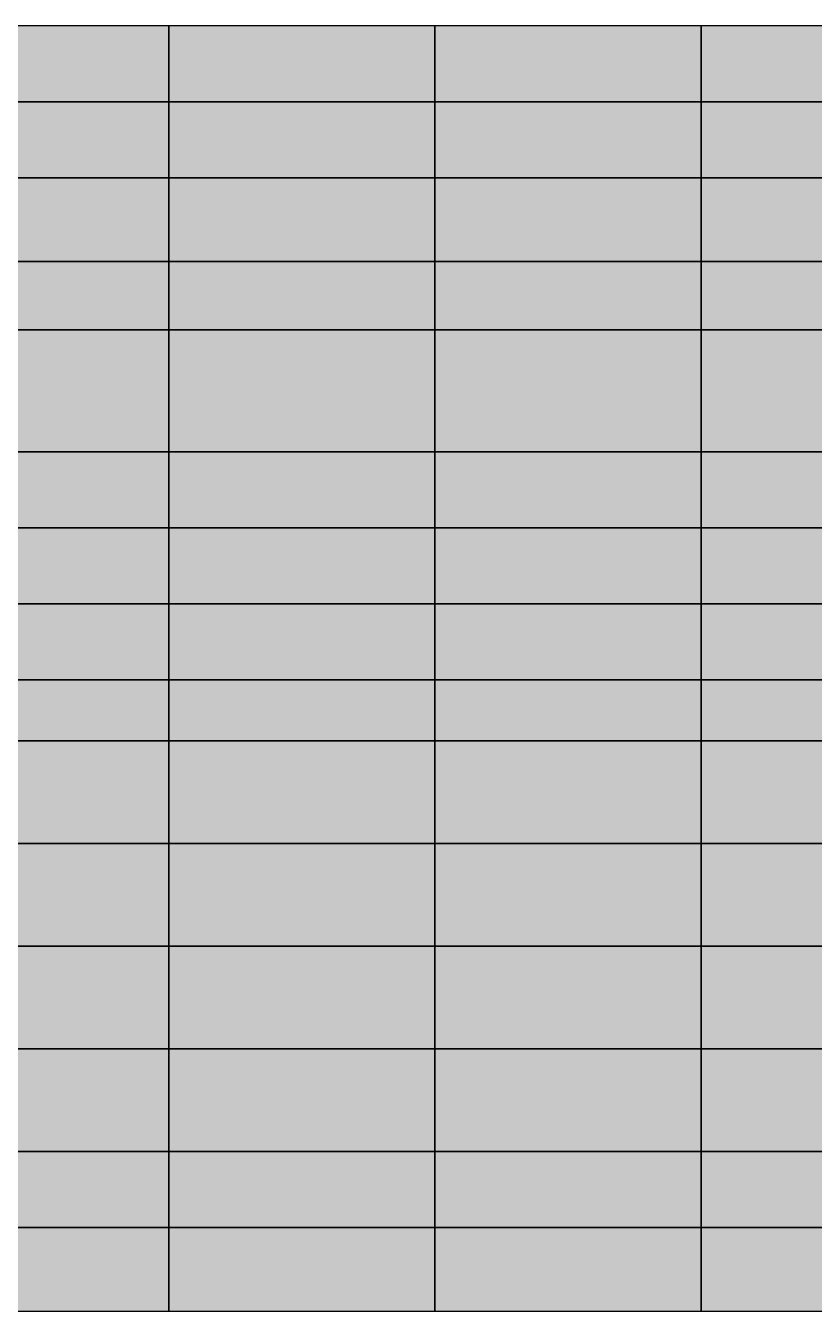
# Model space of a CAD drawing. Header units: inches. Extents: x -100 to 147, y -140 to 41.
# Drawn here: x -68.88 to -58.51, y -41.4 to -24.5 of the extents above; entities that cross this region are included whole.
import ezdxf

# ---------------------------------------------------------------- set-up
doc = ezdxf.new("R2010")
doc.units = ezdxf.units.IN
doc.header["$MEASUREMENT"] = 0
for name, color, linetype in [('Contour 1-01', 7, 'Continuous'), ('Contour 1-04', 7, 'Continuous'), ('Contour 1-06', 7, 'Continuous'), ('Contour 1-07', 7, 'Continuous'), ('Contour 1-09', 7, 'Continuous'), ('Contour 1-10', 7, 'Continuous'), ('Mesh-Ac1①', 7, 'Continuous'), ('Mesh-Acs', 7, 'Continuous'), ('Mesh-Ag1', 7, 'Continuous'), ('Mesh-Dc1', 7, 'Continuous'), ('Mesh-Dg1', 7, 'Continuous'), ('Mesh-Ds1', 7, 'Continuous'), ('Undeformed Mesh-Ac1①', 7, 'Continuous'), ('Undeformed Mesh-Acs', 7, 'Continuous'), ('Undeformed Mesh-Ag1', 7, 'Continuous'), ('Undeformed Mesh-Dc1', 7, 'Continuous'), ('Undeformed Mesh-Dg1', 7, 'Continuous'), ('Undeformed Mesh-Ds1', 7, 'Continuous')]:
    doc.layers.add(name, color=color, linetype=linetype)

msp = doc.modelspace()

# ---------------------------------------------------------------- linework, layer by layer
at = {"color": 7, "true_color": 0xffffff, "transparency": 33554687}
for points in [[(-67, -24.5), (-70.5, -24.5), (-70.5, -25.5)], [(-67, -24.5), (-70.5, -25.5), (-67, -25.5)], [(-63.5, -24.5), (-67, -24.5), (-67, -25.5)], [(-63.5, -24.5), (-67, -25.5), (-63.5, -25.5)], [(-60, -24.5), (-63.5, -24.5), (-63.5, -25.5)], [(-60, -24.5), (-63.5, -25.5), (-60, -25.5)], [(-57, -24.5), (-60, -24.5), (-60, -25.5)], [(-57, -24.5), (-60, -25.5), (-57, -25.5)], [(-70.5, -26.5), (-67, -26.5), (-67, -25.5)], [(-70.5, -26.5), (-67, -25.5), (-70.5, -25.5)], [(-67, -26.5), (-63.5, -26.5), (-63.5, -25.5)], [(-67, -26.5), (-63.5, -25.5), (-67, -25.5)], [(-63.5, -26.5), (-60, -26.5), (-60, -25.5)], [(-63.5, -26.5), (-60, -25.5), (-63.5, -25.5)], [(-60, -26.5), (-57, -26.5), (-57, -25.5)], [(-60, -26.5), (-57, -25.5), (-60, -25.5)], [(-70.5, -27.6), (-67, -27.6), (-67, -26.5)], [(-70.5, -27.6), (-67, -26.5), (-70.5, -26.5)], [(-67, -27.6), (-63.5, -27.6), (-63.5, -26.5)], [(-67, -27.6), (-63.5, -26.5), (-67, -26.5)], [(-63.5, -27.6), (-60, -27.6), (-60, -26.5)], [(-63.5, -27.6), (-60, -26.5), (-63.5, -26.5)], [(-60, -27.6), (-57, -27.6), (-57, -26.5)], [(-60, -27.6), (-57, -26.5), (-60, -26.5)], [(-70.5, -28.5), (-67, -28.5), (-67, -27.6)], [(-70.5, -28.5), (-67, -27.6), (-70.5, -27.6)], [(-67, -28.5), (-63.5, -28.5), (-63.5, -27.6)], [(-67, -28.5), (-63.5, -27.6), (-67, -27.6)], [(-63.5, -28.5), (-60, -28.5), (-60, -27.6)], [(-63.5, -28.5), (-60, -27.6), (-63.5, -27.6)], [(-60, -28.5), (-57, -28.5), (-57, -27.6)], [(-60, -28.5), (-57, -27.6), (-60, -27.6)], [(-67, -28.5), (-70.5, -28.5), (-70.5, -30.1)], [(-67, -28.5), (-70.5, -30.1), (-67, -30.1)], [(-63.5, -28.5), (-67, -28.5), (-67, -30.1)], [(-63.5, -28.5), (-67, -30.1), (-63.5, -30.1)], [(-60, -28.5), (-63.5, -28.5), (-63.5, -30.1)], [(-60, -28.5), (-63.5, -30.1), (-60, -30.1)], [(-57, -28.5), (-60, -28.5), (-60, -30.1)], [(-57, -28.5), (-60, -30.1), (-57, -30.1)], [(-70.5, -31.1), (-67, -31.1), (-67, -30.1)], [(-70.5, -31.1), (-67, -30.1), (-70.5, -30.1)], [(-67, -31.1), (-63.5, -31.1), (-63.5, -30.1)], [(-67, -31.1), (-63.5, -30.1), (-67, -30.1)], [(-63.5, -31.1), (-60, -31.1), (-60, -30.1)], [(-63.5, -31.1), (-60, -30.1), (-63.5, -30.1)], [(-60, -31.1), (-57, -31.1), (-57, -30.1)], [(-60, -31.1), (-57, -30.1), (-60, -30.1)], [(-67, -31.1), (-70.5, -31.1), (-70.5, -32.1)], [(-67, -31.1), (-70.5, -32.1), (-67, -32.1)], [(-63.5, -31.1), (-67, -31.1), (-67, -32.1)], [(-63.5, -31.1), (-67, -32.1), (-63.5, -32.1)], [(-60, -31.1), (-63.5, -31.1), (-63.5, -32.1)], [(-60, -31.1), (-63.5, -32.1), (-60, -32.1)], [(-57, -31.1), (-60, -31.1), (-60, -32.1)], [(-57, -31.1), (-60, -32.1), (-57, -32.1)], [(-70.5, -32.1), (-70.5, -33.1), (-67, -33.1)], [(-70.5, -32.1), (-67, -33.1), (-67, -32.1)], [(-67, -32.1), (-67, -33.1), (-63.5, -33.1)], [(-67, -32.1), (-63.5, -33.1), (-63.5, -32.1)], [(-63.5, -33.1), (-60, -33.1), (-60, -32.1)], [(-63.5, -33.1), (-60, -32.1), (-63.5, -32.1)], [(-60, -32.1), (-60, -33.1), (-57, -33.1)], [(-60, -32.1), (-57, -33.1), (-57, -32.1)], [(-70.5, -33.9), (-67, -33.9), (-67, -33.1)], [(-70.5, -33.9), (-67, -33.1), (-70.5, -33.1)], [(-67, -33.9), (-63.5, -33.9), (-63.5, -33.1)], [(-67, -33.9), (-63.5, -33.1), (-67, -33.1)], [(-63.5, -33.9), (-60, -33.9), (-60, -33.1)], [(-63.5, -33.9), (-60, -33.1), (-63.5, -33.1)], [(-60, -33.9), (-57, -33.9), (-57, -33.1)], [(-60, -33.9), (-57, -33.1), (-60, -33.1)], [(-70.5, -35.25), (-67, -35.25), (-67, -33.9)], [(-70.5, -35.25), (-67, -33.9), (-70.5, -33.9)], [(-67, -33.9), (-67, -35.25), (-63.5, -35.25)], [(-67, -33.9), (-63.5, -35.25), (-63.5, -33.9)], [(-63.5, -35.25), (-60, -35.25), (-60, -33.9)], [(-63.5, -35.25), (-60, -33.9), (-63.5, -33.9)], [(-60, -33.9), (-60, -35.25), (-57, -35.25)], [(-60, -33.9), (-57, -35.25), (-57, -33.9)], [(-70.5, -36.6), (-67, -36.6), (-67, -35.25)], [(-70.5, -36.6), (-67, -35.25), (-70.5, -35.25)], [(-67, -36.6), (-63.5, -36.6), (-63.5, -35.25)], [(-67, -36.6), (-63.5, -35.25), (-67, -35.25)], [(-63.5, -36.6), (-60, -36.6), (-60, -35.25)], [(-63.5, -36.6), (-60, -35.25), (-63.5, -35.25)], [(-60, -36.6), (-57, -36.6), (-57, -35.25)], [(-60, -36.6), (-57, -35.25), (-60, -35.25)], [(-70.5, -37.95), (-67, -37.95), (-67, -36.6)], [(-70.5, -37.95), (-67, -36.6), (-70.5, -36.6)], [(-67, -37.95), (-63.5, -37.95), (-63.5, -36.6)], [(-67, -37.95), (-63.5, -36.6), (-67, -36.6)], [(-63.5, -37.95), (-60, -37.95), (-60, -36.6)], [(-63.5, -37.95), (-60, -36.6), (-63.5, -36.6)], [(-60, -37.95), (-57, -37.95), (-57, -36.6)], [(-60, -37.95), (-57, -36.6), (-60, -36.6)], [(-67, -37.95), (-70.5, -37.95), (-70.5, -39.3)], [(-67, -37.95), (-70.5, -39.3), (-67, -39.3)], [(-63.5, -37.95), (-67, -37.95), (-67, -39.3)], [(-63.5, -37.95), (-67, -39.3), (-63.5, -39.3)], [(-60, -37.95), (-63.5, -37.95), (-63.5, -39.3)], [(-60, -37.95), (-63.5, -39.3), (-60, -39.3)], [(-57, -37.95), (-60, -37.95), (-60, -39.3)], [(-57, -37.95), (-60, -39.3), (-57, -39.3)], [(-70.5, -39.3), (-70.5, -40.3), (-67, -40.3)], [(-70.5, -39.3), (-67, -40.3), (-67, -39.3)], [(-67, -39.3), (-67, -40.3), (-63.5, -40.3)], [(-67, -39.3), (-63.5, -40.3), (-63.5, -39.3)], [(-60, -39.3), (-63.5, -39.3), (-63.5, -40.3)], [(-60, -39.3), (-63.5, -40.3), (-60, -40.3)], [(-60, -39.3), (-60, -40.3), (-57, -40.3)], [(-60, -39.3), (-57, -40.3), (-57, -39.3)], [(-70.5, -41.4), (-67, -41.4), (-67, -40.3)], [(-70.5, -41.4), (-67, -40.3), (-70.5, -40.3)], [(-67, -41.4), (-63.5, -41.4), (-63.5, -40.3)], [(-67, -41.4), (-63.5, -40.3), (-67, -40.3)], [(-63.5, -41.4), (-60, -41.4), (-60, -40.3)], [(-63.5, -41.4), (-60, -40.3), (-63.5, -40.3)], [(-60, -40.3), (-60, -41.4), (-57, -41.4)], [(-60, -40.3), (-57, -41.4), (-57, -40.3)]]:
    msp.add_solid(points, dxfattribs=at)
at = {"layer": 'Contour 1-01', "color": 5, "true_color": 0x0000ff}
for points in [[(-70.5, -33.9), (-67, -33.9), (-67, -33.1)], [(-70.5, -33.9), (-67, -33.1), (-70.5, -33.1)], [(-67, -33.9), (-63.5, -33.9), (-63.5, -33.1)], [(-67, -33.9), (-63.5, -33.1), (-67, -33.1)], [(-63.5, -33.9), (-60, -33.9), (-60, -33.1)], [(-63.5, -33.9), (-60, -33.1), (-63.5, -33.1)], [(-60, -33.9), (-57, -33.9), (-57, -33.1)], [(-60, -33.9), (-57, -33.1), (-60, -33.1)], [(-70.5, -35.25), (-67, -35.25), (-67, -33.9)], [(-70.5, -35.25), (-67, -33.9), (-70.5, -33.9)], [(-67, -33.9), (-67, -35.25), (-63.5, -35.25)], [(-67, -33.9), (-63.5, -35.25), (-63.5, -33.9)], [(-63.5, -35.25), (-60, -35.25), (-60, -33.9)], [(-63.5, -35.25), (-60, -33.9), (-63.5, -33.9)], [(-60, -33.9), (-60, -35.25), (-57, -35.25)], [(-60, -33.9), (-57, -35.25), (-57, -33.9)], [(-70.5, -36.6), (-67, -36.6), (-67, -35.25)], [(-70.5, -36.6), (-67, -35.25), (-70.5, -35.25)], [(-67, -36.6), (-63.5, -36.6), (-63.5, -35.25)], [(-67, -36.6), (-63.5, -35.25), (-67, -35.25)], [(-63.5, -36.6), (-60, -36.6), (-60, -35.25)], [(-63.5, -36.6), (-60, -35.25), (-63.5, -35.25)], [(-60, -36.6), (-57, -36.6), (-57, -35.25)], [(-60, -36.6), (-57, -35.25), (-60, -35.25)], [(-70.5, -37.95), (-67, -37.95), (-67, -36.6)], [(-70.5, -37.95), (-67, -36.6), (-70.5, -36.6)], [(-67, -37.95), (-63.5, -37.95), (-63.5, -36.6)], [(-67, -37.95), (-63.5, -36.6), (-67, -36.6)], [(-63.5, -37.95), (-60, -37.95), (-60, -36.6)], [(-63.5, -37.95), (-60, -36.6), (-63.5, -36.6)], [(-60, -37.95), (-57, -37.95), (-57, -36.6)], [(-60, -37.95), (-57, -36.6), (-60, -36.6)], [(-67, -37.95), (-70.5, -37.95), (-70.5, -39.3)], [(-67, -37.95), (-70.5, -39.3), (-67, -39.3)], [(-63.5, -37.95), (-67, -37.95), (-67, -39.3)], [(-63.5, -37.95), (-67, -39.3), (-63.5, -39.3)], [(-60, -37.95), (-63.5, -37.95), (-63.5, -39.3)], [(-60, -37.95), (-63.5, -39.3), (-60, -39.3)], [(-57, -37.95), (-60, -37.95), (-60, -39.3)], [(-57, -37.95), (-60, -39.3), (-57, -39.3)]]:
    msp.add_solid(points, dxfattribs=at)
at = {"layer": 'Contour 1-04', "color": 120, "true_color": 0x00ffaa}
for points in [[(-67, -24.5), (-70.5, -24.5), (-70.5, -25.5)], [(-67, -24.5), (-70.5, -25.5), (-67, -25.5)], [(-63.5, -24.5), (-67, -24.5), (-67, -25.5)], [(-63.5, -24.5), (-67, -25.5), (-63.5, -25.5)], [(-60, -24.5), (-63.5, -24.5), (-63.5, -25.5)], [(-60, -24.5), (-63.5, -25.5), (-60, -25.5)], [(-57, -24.5), (-60, -24.5), (-60, -25.5)], [(-57, -24.5), (-60, -25.5), (-57, -25.5)]]:
    msp.add_solid(points, dxfattribs=at)
at = {"layer": 'Contour 1-06', "color": 80, "true_color": 0x38ff00}
for points in [[(-70.5, -26.5), (-67, -26.5), (-67, -25.5)], [(-70.5, -26.5), (-67, -25.5), (-70.5, -25.5)], [(-67, -26.5), (-63.5, -26.5), (-63.5, -25.5)], [(-67, -26.5), (-63.5, -25.5), (-67, -25.5)], [(-63.5, -26.5), (-60, -26.5), (-60, -25.5)], [(-63.5, -26.5), (-60, -25.5), (-63.5, -25.5)], [(-60, -26.5), (-57, -26.5), (-57, -25.5)], [(-60, -26.5), (-57, -25.5), (-60, -25.5)], [(-70.5, -27.6), (-67, -27.6), (-67, -26.5)], [(-70.5, -27.6), (-67, -26.5), (-70.5, -26.5)], [(-67, -27.6), (-63.5, -27.6), (-63.5, -26.5)], [(-67, -27.6), (-63.5, -26.5), (-67, -26.5)], [(-63.5, -27.6), (-60, -27.6), (-60, -26.5)], [(-63.5, -27.6), (-60, -26.5), (-63.5, -26.5)], [(-60, -27.6), (-57, -27.6), (-57, -26.5)], [(-60, -27.6), (-57, -26.5), (-60, -26.5)], [(-70.5, -28.5), (-67, -28.5), (-67, -27.6)], [(-70.5, -28.5), (-67, -27.6), (-70.5, -27.6)], [(-67, -28.5), (-63.5, -28.5), (-63.5, -27.6)], [(-67, -28.5), (-63.5, -27.6), (-67, -27.6)], [(-63.5, -28.5), (-60, -28.5), (-60, -27.6)], [(-63.5, -28.5), (-60, -27.6), (-63.5, -27.6)], [(-60, -28.5), (-57, -28.5), (-57, -27.6)], [(-60, -28.5), (-57, -27.6), (-60, -27.6)], [(-60, -28.5), (-63.5, -28.5), (-63.5, -30.1)], [(-60, -28.5), (-63.5, -30.1), (-60, -30.1)], [(-57, -28.5), (-60, -28.5), (-60, -30.1)], [(-57, -28.5), (-60, -30.1), (-57, -30.1)]]:
    msp.add_solid(points, dxfattribs=at)
at = {"layer": 'Contour 1-07', "color": 60, "true_color": 0xa9ff00}
for points in [[(-67, -28.5), (-70.5, -28.5), (-70.5, -30.1)], [(-67, -28.5), (-70.5, -30.1), (-67, -30.1)], [(-63.5, -28.5), (-67, -28.5), (-67, -30.1)], [(-63.5, -28.5), (-67, -30.1), (-63.5, -30.1)]]:
    msp.add_solid(points, dxfattribs=at)
at = {"layer": 'Contour 1-09', "color": 30, "true_color": 0xff7100}
for points in [[(-67, -31.1), (-70.5, -31.1), (-70.5, -32.1)], [(-67, -31.1), (-70.5, -32.1), (-67, -32.1)], [(-63.5, -31.1), (-67, -31.1), (-67, -32.1)], [(-63.5, -31.1), (-67, -32.1), (-63.5, -32.1)], [(-60, -31.1), (-63.5, -31.1), (-63.5, -32.1)], [(-60, -31.1), (-63.5, -32.1), (-60, -32.1)], [(-57, -31.1), (-60, -31.1), (-60, -32.1)], [(-57, -31.1), (-60, -32.1), (-57, -32.1)], [(-70.5, -39.3), (-70.5, -40.3), (-67, -40.3)], [(-70.5, -39.3), (-67, -40.3), (-67, -39.3)], [(-70.5, -41.4), (-67, -41.4), (-67, -40.3)], [(-70.5, -41.4), (-67, -40.3), (-70.5, -40.3)], [(-67, -41.4), (-63.5, -41.4), (-63.5, -40.3)], [(-67, -41.4), (-63.5, -40.3), (-67, -40.3)], [(-63.5, -41.4), (-60, -41.4), (-60, -40.3)], [(-63.5, -41.4), (-60, -40.3), (-63.5, -40.3)], [(-60, -40.3), (-60, -41.4), (-57, -41.4)], [(-60, -40.3), (-57, -41.4), (-57, -40.3)]]:
    msp.add_solid(points, dxfattribs=at)
at = {"layer": 'Contour 1-10', "color": 1, "true_color": 0xff0000}
for points in [[(-70.5, -31.1), (-67, -31.1), (-67, -30.1)], [(-70.5, -31.1), (-67, -30.1), (-70.5, -30.1)], [(-67, -31.1), (-63.5, -31.1), (-63.5, -30.1)], [(-67, -31.1), (-63.5, -30.1), (-67, -30.1)], [(-63.5, -31.1), (-60, -31.1), (-60, -30.1)], [(-63.5, -31.1), (-60, -30.1), (-63.5, -30.1)], [(-60, -31.1), (-57, -31.1), (-57, -30.1)], [(-60, -31.1), (-57, -30.1), (-60, -30.1)], [(-70.5, -32.1), (-70.5, -33.1), (-67, -33.1)], [(-70.5, -32.1), (-67, -33.1), (-67, -32.1)], [(-67, -32.1), (-67, -33.1), (-63.5, -33.1)], [(-67, -32.1), (-63.5, -33.1), (-63.5, -32.1)], [(-63.5, -33.1), (-60, -33.1), (-60, -32.1)], [(-63.5, -33.1), (-60, -32.1), (-63.5, -32.1)], [(-60, -32.1), (-60, -33.1), (-57, -33.1)], [(-60, -32.1), (-57, -33.1), (-57, -32.1)], [(-67, -39.3), (-67, -40.3), (-63.5, -40.3)], [(-67, -39.3), (-63.5, -40.3), (-63.5, -39.3)], [(-60, -39.3), (-63.5, -39.3), (-63.5, -40.3)], [(-60, -39.3), (-63.5, -40.3), (-60, -40.3)], [(-60, -39.3), (-60, -40.3), (-57, -40.3)], [(-60, -39.3), (-57, -40.3), (-57, -39.3)]]:
    msp.add_solid(points, dxfattribs=at)
at = {"layer": 'Mesh-Ac1①', "color": 18, "true_color": 0x000000, "transparency": 33554559}
for p, q in [((-67, -24.5), (-70.5, -24.5)), ((-67, -25.5), (-67, -24.5)), ((-63.5, -24.5), (-67, -24.5)), ((-67, -24.5), (-67, -25.5)), ((-63.5, -25.5), (-63.5, -24.5)), ((-60, -24.5), (-63.5, -24.5)), ((-63.5, -24.5), (-63.5, -25.5)), ((-60, -25.5), (-60, -24.5)), ((-57, -24.5), (-60, -24.5)), ((-60, -24.5), (-60, -25.5)), ((-67, -25.5), (-70.5, -25.5)), ((-70.5, -25.5), (-67, -25.5)), ((-67, -26.5), (-67, -25.5)), ((-63.5, -25.5), (-67, -25.5)), ((-67, -25.5), (-67, -26.5)), ((-67, -25.5), (-63.5, -25.5)), ((-63.5, -26.5), (-63.5, -25.5)), ((-60, -25.5), (-63.5, -25.5)), ((-63.5, -25.5), (-63.5, -26.5)), ((-63.5, -25.5), (-60, -25.5)), ((-60, -26.5), (-60, -25.5)), ((-57, -25.5), (-60, -25.5)), ((-60, -25.5), (-60, -26.5)), ((-60, -25.5), (-57, -25.5)), ((-67, -26.5), (-70.5, -26.5)), ((-70.5, -26.5), (-67, -26.5)), ((-67, -27.6), (-67, -26.5)), ((-63.5, -26.5), (-67, -26.5)), ((-67, -26.5), (-67, -27.6)), ((-67, -26.5), (-63.5, -26.5)), ((-63.5, -27.6), (-63.5, -26.5)), ((-60, -26.5), (-63.5, -26.5)), ((-63.5, -26.5), (-63.5, -27.6)), ((-63.5, -26.5), (-60, -26.5)), ((-60, -27.6), (-60, -26.5)), ((-57, -26.5), (-60, -26.5)), ((-60, -26.5), (-60, -27.6)), ((-60, -26.5), (-57, -26.5)), ((-67, -27.6), (-70.5, -27.6)), ((-70.5, -27.6), (-67, -27.6)), ((-67, -28.5), (-67, -27.6)), ((-63.5, -27.6), (-67, -27.6)), ((-67, -27.6), (-67, -28.5)), ((-67, -27.6), (-63.5, -27.6)), ((-63.5, -28.5), (-63.5, -27.6)), ((-60, -27.6), (-63.5, -27.6)), ((-63.5, -27.6), (-63.5, -28.5)), ((-63.5, -27.6), (-60, -27.6)), ((-60, -28.5), (-60, -27.6)), ((-57, -27.6), (-60, -27.6)), ((-60, -27.6), (-60, -28.5)), ((-60, -27.6), (-57, -27.6)), ((-67, -28.5), (-70.5, -28.5)), ((-70.5, -28.5), (-67, -28.5)), ((-67, -30.1), (-67, -28.5)), ((-63.5, -28.5), (-67, -28.5)), ((-67, -28.5), (-67, -30.1)), ((-67, -28.5), (-63.5, -28.5)), ((-63.5, -30.1), (-63.5, -28.5)), ((-60, -28.5), (-63.5, -28.5)), ((-63.5, -28.5), (-63.5, -30.1)), ((-63.5, -28.5), (-60, -28.5)), ((-60, -30.1), (-60, -28.5)), ((-57, -28.5), (-60, -28.5)), ((-60, -28.5), (-60, -30.1)), ((-60, -28.5), (-57, -28.5)), ((-70.5, -30.1), (-67, -30.1)), ((-67, -30.1), (-63.5, -30.1)), ((-63.5, -30.1), (-60, -30.1)), ((-60, -30.1), (-57, -30.1))]:
    msp.add_line(p, q, dxfattribs=at)
at = {"layer": 'Mesh-Acs', "color": 18, "true_color": 0x000000, "transparency": 33554559}
for p, q in [((-67, -30.1), (-70.5, -30.1)), ((-67, -31.1), (-67, -30.1)), ((-63.5, -30.1), (-67, -30.1)), ((-67, -30.1), (-67, -31.1)), ((-63.5, -31.1), (-63.5, -30.1)), ((-60, -30.1), (-63.5, -30.1)), ((-63.5, -30.1), (-63.5, -31.1)), ((-60, -31.1), (-60, -30.1)), ((-57, -30.1), (-60, -30.1)), ((-60, -30.1), (-60, -31.1)), ((-67, -31.1), (-70.5, -31.1)), ((-70.5, -31.1), (-67, -31.1)), ((-67, -32.1), (-67, -31.1)), ((-63.5, -31.1), (-67, -31.1)), ((-67, -31.1), (-67, -32.1)), ((-67, -31.1), (-63.5, -31.1)), ((-63.5, -32.1), (-63.5, -31.1)), ((-63.5, -31.1), (-60, -31.1)), ((-60, -31.1), (-63.5, -31.1)), ((-63.5, -31.1), (-63.5, -32.1)), ((-60, -32.1), (-60, -31.1)), ((-57, -31.1), (-60, -31.1)), ((-60, -31.1), (-60, -32.1)), ((-60, -31.1), (-57, -31.1)), ((-67, -32.1), (-70.5, -32.1)), ((-70.5, -32.1), (-67, -32.1)), ((-67, -33.1), (-67, -32.1)), ((-67, -32.1), (-67, -33.1)), ((-63.5, -32.1), (-67, -32.1)), ((-67, -32.1), (-63.5, -32.1)), ((-63.5, -33.1), (-63.5, -32.1)), ((-60, -32.1), (-63.5, -32.1)), ((-63.5, -32.1), (-63.5, -33.1)), ((-63.5, -32.1), (-60, -32.1)), ((-60, -33.1), (-60, -32.1)), ((-60, -32.1), (-60, -33.1)), ((-57, -32.1), (-60, -32.1)), ((-60, -32.1), (-57, -32.1)), ((-70.5, -33.1), (-67, -33.1)), ((-67, -33.1), (-63.5, -33.1)), ((-63.5, -33.1), (-60, -33.1)), ((-60, -33.1), (-57, -33.1))]:
    msp.add_line(p, q, dxfattribs=at)
at = {"layer": 'Mesh-Ag1', "color": 18, "true_color": 0x000000, "transparency": 33554559}
for p, q in [((-67, -33.1), (-70.5, -33.1)), ((-67, -33.9), (-67, -33.1)), ((-63.5, -33.1), (-67, -33.1)), ((-67, -33.1), (-67, -33.9)), ((-63.5, -33.9), (-63.5, -33.1)), ((-60, -33.1), (-63.5, -33.1)), ((-63.5, -33.1), (-63.5, -33.9)), ((-60, -33.9), (-60, -33.1)), ((-57, -33.1), (-60, -33.1)), ((-60, -33.1), (-60, -33.9)), ((-70.5, -33.9), (-67, -33.9)), ((-67, -33.9), (-63.5, -33.9)), ((-63.5, -33.9), (-60, -33.9)), ((-60, -33.9), (-57, -33.9))]:
    msp.add_line(p, q, dxfattribs=at)
at = {"layer": 'Mesh-Dc1', "color": 18, "true_color": 0x000000, "transparency": 33554559}
for p, q in [((-67, -33.9), (-70.5, -33.9)), ((-67, -35.25), (-67, -33.9)), ((-67, -33.9), (-67, -35.25)), ((-63.5, -33.9), (-67, -33.9)), ((-63.5, -35.25), (-63.5, -33.9)), ((-60, -33.9), (-63.5, -33.9)), ((-63.5, -33.9), (-63.5, -35.25)), ((-60, -35.25), (-60, -33.9)), ((-60, -33.9), (-60, -35.25)), ((-57, -33.9), (-60, -33.9)), ((-67, -35.25), (-70.5, -35.25)), ((-70.5, -35.25), (-67, -35.25)), ((-67, -36.6), (-67, -35.25)), ((-63.5, -35.25), (-67, -35.25)), ((-67, -35.25), (-67, -36.6)), ((-67, -35.25), (-63.5, -35.25)), ((-63.5, -36.6), (-63.5, -35.25)), ((-60, -35.25), (-63.5, -35.25)), ((-63.5, -35.25), (-63.5, -36.6)), ((-63.5, -35.25), (-60, -35.25)), ((-60, -36.6), (-60, -35.25)), ((-57, -35.25), (-60, -35.25)), ((-60, -35.25), (-60, -36.6)), ((-60, -35.25), (-57, -35.25)), ((-67, -36.6), (-70.5, -36.6)), ((-70.5, -36.6), (-67, -36.6)), ((-67, -37.95), (-67, -36.6)), ((-63.5, -36.6), (-67, -36.6)), ((-67, -36.6), (-67, -37.95)), ((-67, -36.6), (-63.5, -36.6)), ((-63.5, -37.95), (-63.5, -36.6)), ((-60, -36.6), (-63.5, -36.6)), ((-63.5, -36.6), (-63.5, -37.95)), ((-63.5, -36.6), (-60, -36.6)), ((-60, -37.95), (-60, -36.6)), ((-57, -36.6), (-60, -36.6)), ((-60, -36.6), (-60, -37.95)), ((-60, -36.6), (-57, -36.6)), ((-67, -37.95), (-70.5, -37.95)), ((-70.5, -37.95), (-67, -37.95)), ((-67, -39.3), (-67, -37.95)), ((-63.5, -37.95), (-67, -37.95)), ((-67, -37.95), (-67, -39.3)), ((-67, -37.95), (-63.5, -37.95)), ((-63.5, -39.3), (-63.5, -37.95)), ((-60, -37.95), (-63.5, -37.95)), ((-63.5, -37.95), (-63.5, -39.3)), ((-63.5, -37.95), (-60, -37.95)), ((-60, -39.3), (-60, -37.95)), ((-57, -37.95), (-60, -37.95)), ((-60, -37.95), (-60, -39.3)), ((-60, -37.95), (-57, -37.95)), ((-70.5, -39.3), (-67, -39.3)), ((-67, -39.3), (-63.5, -39.3)), ((-63.5, -39.3), (-60, -39.3)), ((-60, -39.3), (-57, -39.3))]:
    msp.add_line(p, q, dxfattribs=at)
at = {"layer": 'Mesh-Dg1', "color": 18, "true_color": 0x000000, "transparency": 33554559}
for p, q in [((-67, -40.3), (-70.5, -40.3)), ((-67, -41.4), (-67, -40.3)), ((-63.5, -40.3), (-67, -40.3)), ((-67, -40.3), (-67, -41.4)), ((-63.5, -41.4), (-63.5, -40.3)), ((-60, -40.3), (-63.5, -40.3)), ((-63.5, -40.3), (-63.5, -41.4)), ((-60, -41.4), (-60, -40.3)), ((-60, -40.3), (-60, -41.4)), ((-57, -40.3), (-60, -40.3)), ((-70.5, -41.4), (-67, -41.4)), ((-67, -41.4), (-63.5, -41.4)), ((-63.5, -41.4), (-60, -41.4)), ((-60, -41.4), (-57, -41.4))]:
    msp.add_line(p, q, dxfattribs=at)
at = {"layer": 'Mesh-Ds1', "color": 18, "true_color": 0x000000, "transparency": 33554559}
for p, q in [((-67, -39.3), (-70.5, -39.3)), ((-67, -40.3), (-67, -39.3)), ((-67, -39.3), (-67, -40.3)), ((-63.5, -39.3), (-67, -39.3)), ((-63.5, -40.3), (-63.5, -39.3)), ((-60, -39.3), (-63.5, -39.3)), ((-63.5, -39.3), (-63.5, -40.3)), ((-60, -40.3), (-60, -39.3)), ((-60, -39.3), (-60, -40.3)), ((-57, -39.3), (-60, -39.3)), ((-70.5, -40.3), (-67, -40.3)), ((-67, -40.3), (-63.5, -40.3)), ((-63.5, -40.3), (-60, -40.3)), ((-60, -40.3), (-57, -40.3))]:
    msp.add_line(p, q, dxfattribs=at)
at = {"layer": 'Undeformed Mesh-Ac1①', "color": 8, "true_color": 0x808080, "transparency": 33554687}
for p, q in [((-67, -24.5), (-70.5, -24.5)), ((-67, -25.5), (-67, -24.5)), ((-63.5, -24.5), (-67, -24.5)), ((-67, -24.5), (-67, -25.5)), ((-63.5, -25.5), (-63.5, -24.5)), ((-60, -24.5), (-63.5, -24.5)), ((-63.5, -24.5), (-63.5, -25.5)), ((-60, -25.5), (-60, -24.5)), ((-57, -24.5), (-60, -24.5)), ((-60, -24.5), (-60, -25.5)), ((-67, -25.5), (-70.5, -25.5)), ((-70.5, -25.5), (-67, -25.5)), ((-67, -26.5), (-67, -25.5)), ((-63.5, -25.5), (-67, -25.5)), ((-67, -25.5), (-67, -26.5)), ((-67, -25.5), (-63.5, -25.5)), ((-63.5, -26.5), (-63.5, -25.5)), ((-60, -25.5), (-63.5, -25.5)), ((-63.5, -25.5), (-63.5, -26.5)), ((-63.5, -25.5), (-60, -25.5)), ((-60, -26.5), (-60, -25.5)), ((-57, -25.5), (-60, -25.5)), ((-60, -25.5), (-60, -26.5)), ((-60, -25.5), (-57, -25.5)), ((-67, -26.5), (-70.5, -26.5)), ((-70.5, -26.5), (-67, -26.5)), ((-67, -27.6), (-67, -26.5)), ((-63.5, -26.5), (-67, -26.5)), ((-67, -26.5), (-67, -27.6)), ((-67, -26.5), (-63.5, -26.5)), ((-63.5, -27.6), (-63.5, -26.5)), ((-60, -26.5), (-63.5, -26.5)), ((-63.5, -26.5), (-63.5, -27.6)), ((-63.5, -26.5), (-60, -26.5)), ((-60, -27.6), (-60, -26.5)), ((-57, -26.5), (-60, -26.5)), ((-60, -26.5), (-60, -27.6)), ((-60, -26.5), (-57, -26.5)), ((-67, -27.6), (-70.5, -27.6)), ((-70.5, -27.6), (-67, -27.6)), ((-67, -28.5), (-67, -27.6)), ((-63.5, -27.6), (-67, -27.6)), ((-67, -27.6), (-67, -28.5)), ((-67, -27.6), (-63.5, -27.6)), ((-63.5, -28.5), (-63.5, -27.6)), ((-60, -27.6), (-63.5, -27.6)), ((-63.5, -27.6), (-63.5, -28.5)), ((-63.5, -27.6), (-60, -27.6)), ((-60, -28.5), (-60, -27.6)), ((-57, -27.6), (-60, -27.6)), ((-60, -27.6), (-60, -28.5)), ((-60, -27.6), (-57, -27.6)), ((-67, -28.5), (-70.5, -28.5)), ((-70.5, -28.5), (-67, -28.5)), ((-67, -30.1), (-67, -28.5)), ((-63.5, -28.5), (-67, -28.5)), ((-67, -28.5), (-67, -30.1)), ((-67, -28.5), (-63.5, -28.5)), ((-63.5, -30.1), (-63.5, -28.5)), ((-60, -28.5), (-63.5, -28.5)), ((-63.5, -28.5), (-63.5, -30.1)), ((-63.5, -28.5), (-60, -28.5)), ((-60, -30.1), (-60, -28.5)), ((-57, -28.5), (-60, -28.5)), ((-60, -28.5), (-60, -30.1)), ((-60, -28.5), (-57, -28.5)), ((-70.5, -30.1), (-67, -30.1)), ((-67, -30.1), (-63.5, -30.1)), ((-63.5, -30.1), (-60, -30.1)), ((-60, -30.1), (-57, -30.1))]:
    msp.add_line(p, q, dxfattribs=at)
at = {"layer": 'Undeformed Mesh-Acs', "color": 8, "true_color": 0x808080, "transparency": 33554687}
for p, q in [((-67, -30.1), (-70.5, -30.1)), ((-67, -31.1), (-67, -30.1)), ((-63.5, -30.1), (-67, -30.1)), ((-67, -30.1), (-67, -31.1)), ((-63.5, -31.1), (-63.5, -30.1)), ((-60, -30.1), (-63.5, -30.1)), ((-63.5, -30.1), (-63.5, -31.1)), ((-60, -31.1), (-60, -30.1)), ((-57, -30.1), (-60, -30.1)), ((-60, -30.1), (-60, -31.1)), ((-67, -31.1), (-70.5, -31.1)), ((-70.5, -31.1), (-67, -31.1)), ((-67, -32.1), (-67, -31.1)), ((-63.5, -31.1), (-67, -31.1)), ((-67, -31.1), (-67, -32.1)), ((-67, -31.1), (-63.5, -31.1)), ((-63.5, -32.1), (-63.5, -31.1)), ((-63.5, -31.1), (-60, -31.1)), ((-60, -31.1), (-63.5, -31.1)), ((-63.5, -31.1), (-63.5, -32.1)), ((-60, -32.1), (-60, -31.1)), ((-57, -31.1), (-60, -31.1)), ((-60, -31.1), (-60, -32.1)), ((-60, -31.1), (-57, -31.1)), ((-67, -32.1), (-70.5, -32.1)), ((-70.5, -32.1), (-67, -32.1)), ((-67, -33.1), (-67, -32.1)), ((-67, -32.1), (-67, -33.1)), ((-63.5, -32.1), (-67, -32.1)), ((-67, -32.1), (-63.5, -32.1)), ((-63.5, -33.1), (-63.5, -32.1)), ((-60, -32.1), (-63.5, -32.1)), ((-63.5, -32.1), (-63.5, -33.1)), ((-63.5, -32.1), (-60, -32.1)), ((-60, -33.1), (-60, -32.1)), ((-60, -32.1), (-60, -33.1)), ((-57, -32.1), (-60, -32.1)), ((-60, -32.1), (-57, -32.1)), ((-70.5, -33.1), (-67, -33.1)), ((-67, -33.1), (-63.5, -33.1)), ((-63.5, -33.1), (-60, -33.1)), ((-60, -33.1), (-57, -33.1))]:
    msp.add_line(p, q, dxfattribs=at)
at = {"layer": 'Undeformed Mesh-Ag1', "color": 8, "true_color": 0x808080, "transparency": 33554687}
for p, q in [((-67, -33.1), (-70.5, -33.1)), ((-67, -33.9), (-67, -33.1)), ((-63.5, -33.1), (-67, -33.1)), ((-67, -33.1), (-67, -33.9)), ((-63.5, -33.9), (-63.5, -33.1)), ((-60, -33.1), (-63.5, -33.1)), ((-63.5, -33.1), (-63.5, -33.9)), ((-60, -33.9), (-60, -33.1)), ((-57, -33.1), (-60, -33.1)), ((-60, -33.1), (-60, -33.9)), ((-70.5, -33.9), (-67, -33.9)), ((-67, -33.9), (-63.5, -33.9)), ((-63.5, -33.9), (-60, -33.9)), ((-60, -33.9), (-57, -33.9))]:
    msp.add_line(p, q, dxfattribs=at)
at = {"layer": 'Undeformed Mesh-Dc1', "color": 8, "true_color": 0x808080, "transparency": 33554687}
for p, q in [((-67, -33.9), (-70.5, -33.9)), ((-67, -35.25), (-67, -33.9)), ((-67, -33.9), (-67, -35.25)), ((-63.5, -33.9), (-67, -33.9)), ((-63.5, -35.25), (-63.5, -33.9)), ((-60, -33.9), (-63.5, -33.9)), ((-63.5, -33.9), (-63.5, -35.25)), ((-60, -35.25), (-60, -33.9)), ((-60, -33.9), (-60, -35.25)), ((-57, -33.9), (-60, -33.9)), ((-67, -35.25), (-70.5, -35.25)), ((-70.5, -35.25), (-67, -35.25)), ((-67, -36.6), (-67, -35.25)), ((-63.5, -35.25), (-67, -35.25)), ((-67, -35.25), (-67, -36.6)), ((-67, -35.25), (-63.5, -35.25)), ((-63.5, -36.6), (-63.5, -35.25)), ((-60, -35.25), (-63.5, -35.25)), ((-63.5, -35.25), (-63.5, -36.6)), ((-63.5, -35.25), (-60, -35.25)), ((-60, -36.6), (-60, -35.25)), ((-57, -35.25), (-60, -35.25)), ((-60, -35.25), (-60, -36.6)), ((-60, -35.25), (-57, -35.25)), ((-67, -36.6), (-70.5, -36.6)), ((-70.5, -36.6), (-67, -36.6)), ((-67, -37.95), (-67, -36.6)), ((-63.5, -36.6), (-67, -36.6)), ((-67, -36.6), (-67, -37.95)), ((-67, -36.6), (-63.5, -36.6)), ((-63.5, -37.95), (-63.5, -36.6)), ((-60, -36.6), (-63.5, -36.6)), ((-63.5, -36.6), (-63.5, -37.95)), ((-63.5, -36.6), (-60, -36.6)), ((-60, -37.95), (-60, -36.6)), ((-57, -36.6), (-60, -36.6)), ((-60, -36.6), (-60, -37.95)), ((-60, -36.6), (-57, -36.6)), ((-67, -37.95), (-70.5, -37.95)), ((-70.5, -37.95), (-67, -37.95)), ((-67, -39.3), (-67, -37.95)), ((-63.5, -37.95), (-67, -37.95)), ((-67, -37.95), (-67, -39.3)), ((-67, -37.95), (-63.5, -37.95)), ((-63.5, -39.3), (-63.5, -37.95)), ((-60, -37.95), (-63.5, -37.95)), ((-63.5, -37.95), (-63.5, -39.3)), ((-63.5, -37.95), (-60, -37.95)), ((-60, -39.3), (-60, -37.95)), ((-57, -37.95), (-60, -37.95)), ((-60, -37.95), (-60, -39.3)), ((-60, -37.95), (-57, -37.95)), ((-70.5, -39.3), (-67, -39.3)), ((-67, -39.3), (-63.5, -39.3)), ((-63.5, -39.3), (-60, -39.3)), ((-60, -39.3), (-57, -39.3))]:
    msp.add_line(p, q, dxfattribs=at)
at = {"layer": 'Undeformed Mesh-Dg1', "color": 8, "true_color": 0x808080, "transparency": 33554687}
for p, q in [((-67, -40.3), (-70.5, -40.3)), ((-67, -41.4), (-67, -40.3)), ((-63.5, -40.3), (-67, -40.3)), ((-67, -40.3), (-67, -41.4)), ((-63.5, -41.4), (-63.5, -40.3)), ((-60, -40.3), (-63.5, -40.3)), ((-63.5, -40.3), (-63.5, -41.4)), ((-60, -41.4), (-60, -40.3)), ((-60, -40.3), (-60, -41.4)), ((-57, -40.3), (-60, -40.3)), ((-70.5, -41.4), (-67, -41.4)), ((-67, -41.4), (-63.5, -41.4)), ((-63.5, -41.4), (-60, -41.4)), ((-60, -41.4), (-57, -41.4))]:
    msp.add_line(p, q, dxfattribs=at)
at = {"layer": 'Undeformed Mesh-Ds1', "color": 8, "true_color": 0x808080, "transparency": 33554687}
for p, q in [((-67, -39.3), (-70.5, -39.3)), ((-67, -40.3), (-67, -39.3)), ((-67, -39.3), (-67, -40.3)), ((-63.5, -39.3), (-67, -39.3)), ((-63.5, -40.3), (-63.5, -39.3)), ((-60, -39.3), (-63.5, -39.3)), ((-63.5, -39.3), (-63.5, -40.3)), ((-60, -40.3), (-60, -39.3)), ((-60, -39.3), (-60, -40.3)), ((-57, -39.3), (-60, -39.3)), ((-70.5, -40.3), (-67, -40.3)), ((-67, -40.3), (-63.5, -40.3)), ((-63.5, -40.3), (-60, -40.3)), ((-60, -40.3), (-57, -40.3))]:
    msp.add_line(p, q, dxfattribs=at)

doc.saveas('drawing.dxf')
